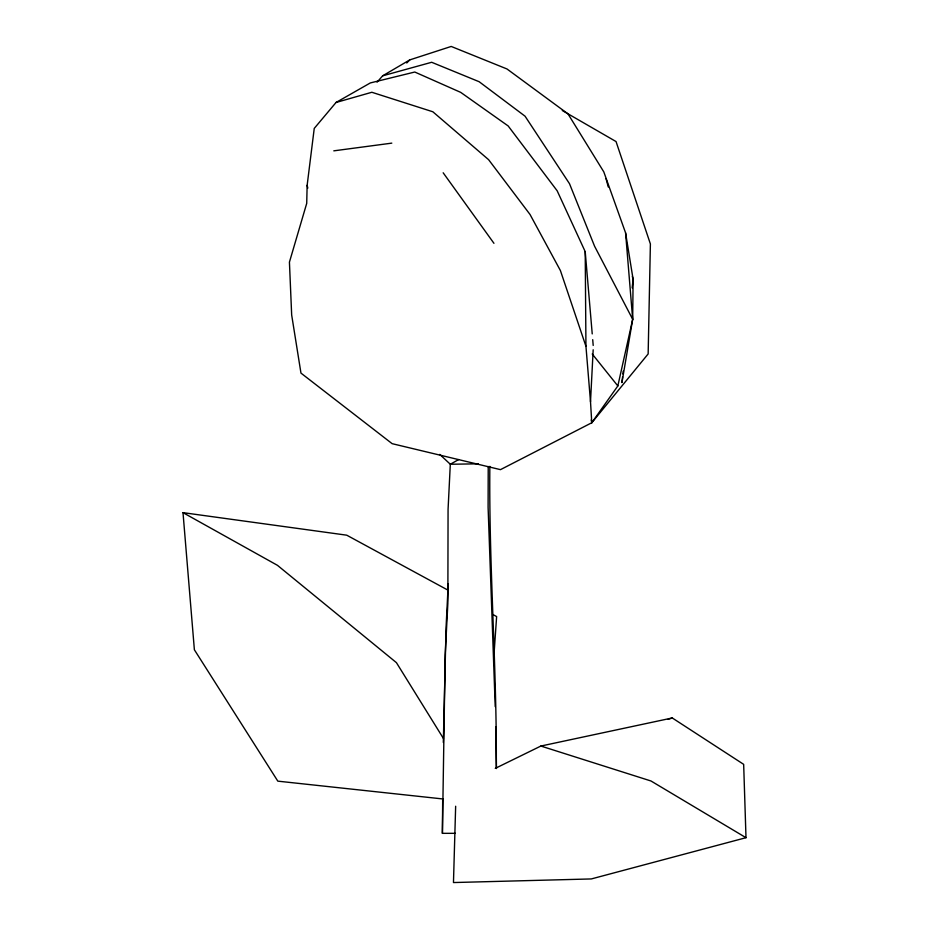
<?xml version="1.0" encoding="UTF-8"?>
<svg xmlns="http://www.w3.org/2000/svg" width="929" height="929" viewBox="0 0 929 929"><rect width="100%" height="100%" fill="white"/><g stroke="black" fill="none" stroke-linecap="round" stroke-linejoin="round"><path stroke-width="1.39" d="M488.224 466.474L488.097 507.292L495.215 706.586M455.373 833.325L442.401 833.336L442.692 798.905M443.319 742.445L446.083 627.029L448.231 583.958M622.569 376.872L621.942 382.62L632.684 319.309L633.102 279.269L625.589 232.889L603.804 171.888L567.991 113.872L506.979 68.967L451.204 46.45L409.805 59.886L382.655 75.818L377.046 82.193M442.401 833.336L445.177 654.991L447.859 603.316L448.068 509.382L450.31 464.256L439.765 454.409M592.226 333.906L585.212 251.666L557.179 190.817L508.163 125.949L460.691 92.366L414.775 72.032L370.323 82.936L336.031 102.48L314.246 128.411L307.139 185.335L306.721 203.358L289.43 262.129L291.671 315.001L300.961 373.098L392.143 443.667L500.476 469.644L591.773 422.753L648.152 353.937L650.393 243.955L616.043 141.556L562.3 110.528M455.651 806.233L453.468 882.55L591.308 878.939L745.999 837.691L743.664 764.346L672.271 717.966L540.864 746.045L495.273 768.376M625.589 232.889L632.684 319.309L617.843 385.941L591.773 422.753L590.507 401.711L593.178 349.78M493.717 658.556L496.632 616.566L492.823 614.499M622.883 374.004L623.185 371.135M632.173 287.874L633.102 279.269L632.347 276.47M406.763 62.975L409.805 59.886M458.682 459.553L450.31 464.256L478.4 463.815M668.148 719.301L672.271 717.966M336.031 102.48L371.844 92.273L432.844 111.77L488.619 159.695L530.029 214.483L560.396 270.536L585.944 346.296L590.507 401.711M382.655 75.818L431.671 62.278L479.143 81.717L525.059 116.195L569.5 183.698L594.595 246.255L632.684 319.309M333.801 150.846L391.806 143.136M443.342 799.01L277.829 781.15L194.382 649.777L183.001 512.645L346.738 535.185L448.359 590.356M540.864 746.045L650.985 780.987L745.999 837.691M183.001 512.645L277.446 565.32L396.416 662.644L443.447 738.509M592.226 353.984L617.843 385.941M443.168 172.782L493.949 243.317M606.022 178.612L608.286 186.996M307.139 185.335L307.813 188.122M591.204 419.931L591.773 422.753M592.714 339.677L593.201 345.449M489.85 466.358C488.863 563.322 496.4 660.054 496.33 757.03L496.458 768.538M495.807 726.908L496.33 767.354M585.212 251.666L585.944 346.296"/></g></svg>
